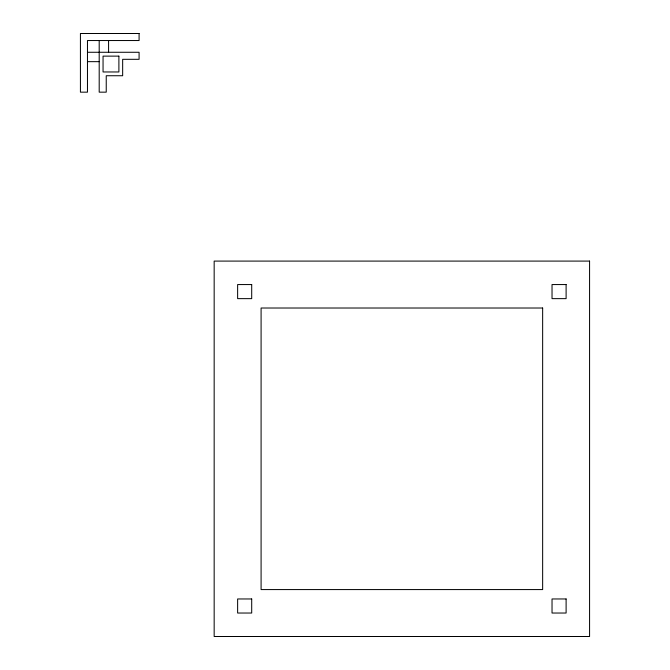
<?xml version="1.0" encoding="UTF-8"?>
<svg xmlns="http://www.w3.org/2000/svg" width="670" height="670" viewBox="0 0 670 670"><rect width="100%" height="100%" fill="white"/><g stroke="black" fill="none" stroke-linecap="round" stroke-linejoin="round"><path stroke-width="1" d="M87.469 52.268L139.084 52.268L139.084 59.312L122.66 59.312L122.66 75.735L106.237 75.735L106.237 92.159L99.194 92.159L99.194 40.535M87.469 61.657L99.194 61.657M108.582 40.535L108.582 52.268M139.084 33.5L80.425 33.5L80.425 92.159L87.469 92.159L87.469 40.535L139.084 40.535L139.084 33.5M118.892 56.129L103.054 56.129L103.054 71.966L118.892 71.966L118.892 56.129M589.575 261.091L214.166 261.091L214.166 636.5L589.575 636.5L589.575 261.091M251.702 284.557L237.632 284.557L237.632 298.636L251.702 298.636L251.702 284.557M566.108 284.557L552.03 284.557L552.03 298.636L566.108 298.636L566.108 284.557M542.65 308.016L261.091 308.016L261.091 589.575L542.65 589.575L542.65 308.016M251.702 598.963L237.632 598.963L237.632 613.033L251.702 613.033L251.702 598.963M566.108 598.963L552.03 598.963L552.03 613.033L566.108 613.033L566.108 598.963"/></g></svg>
